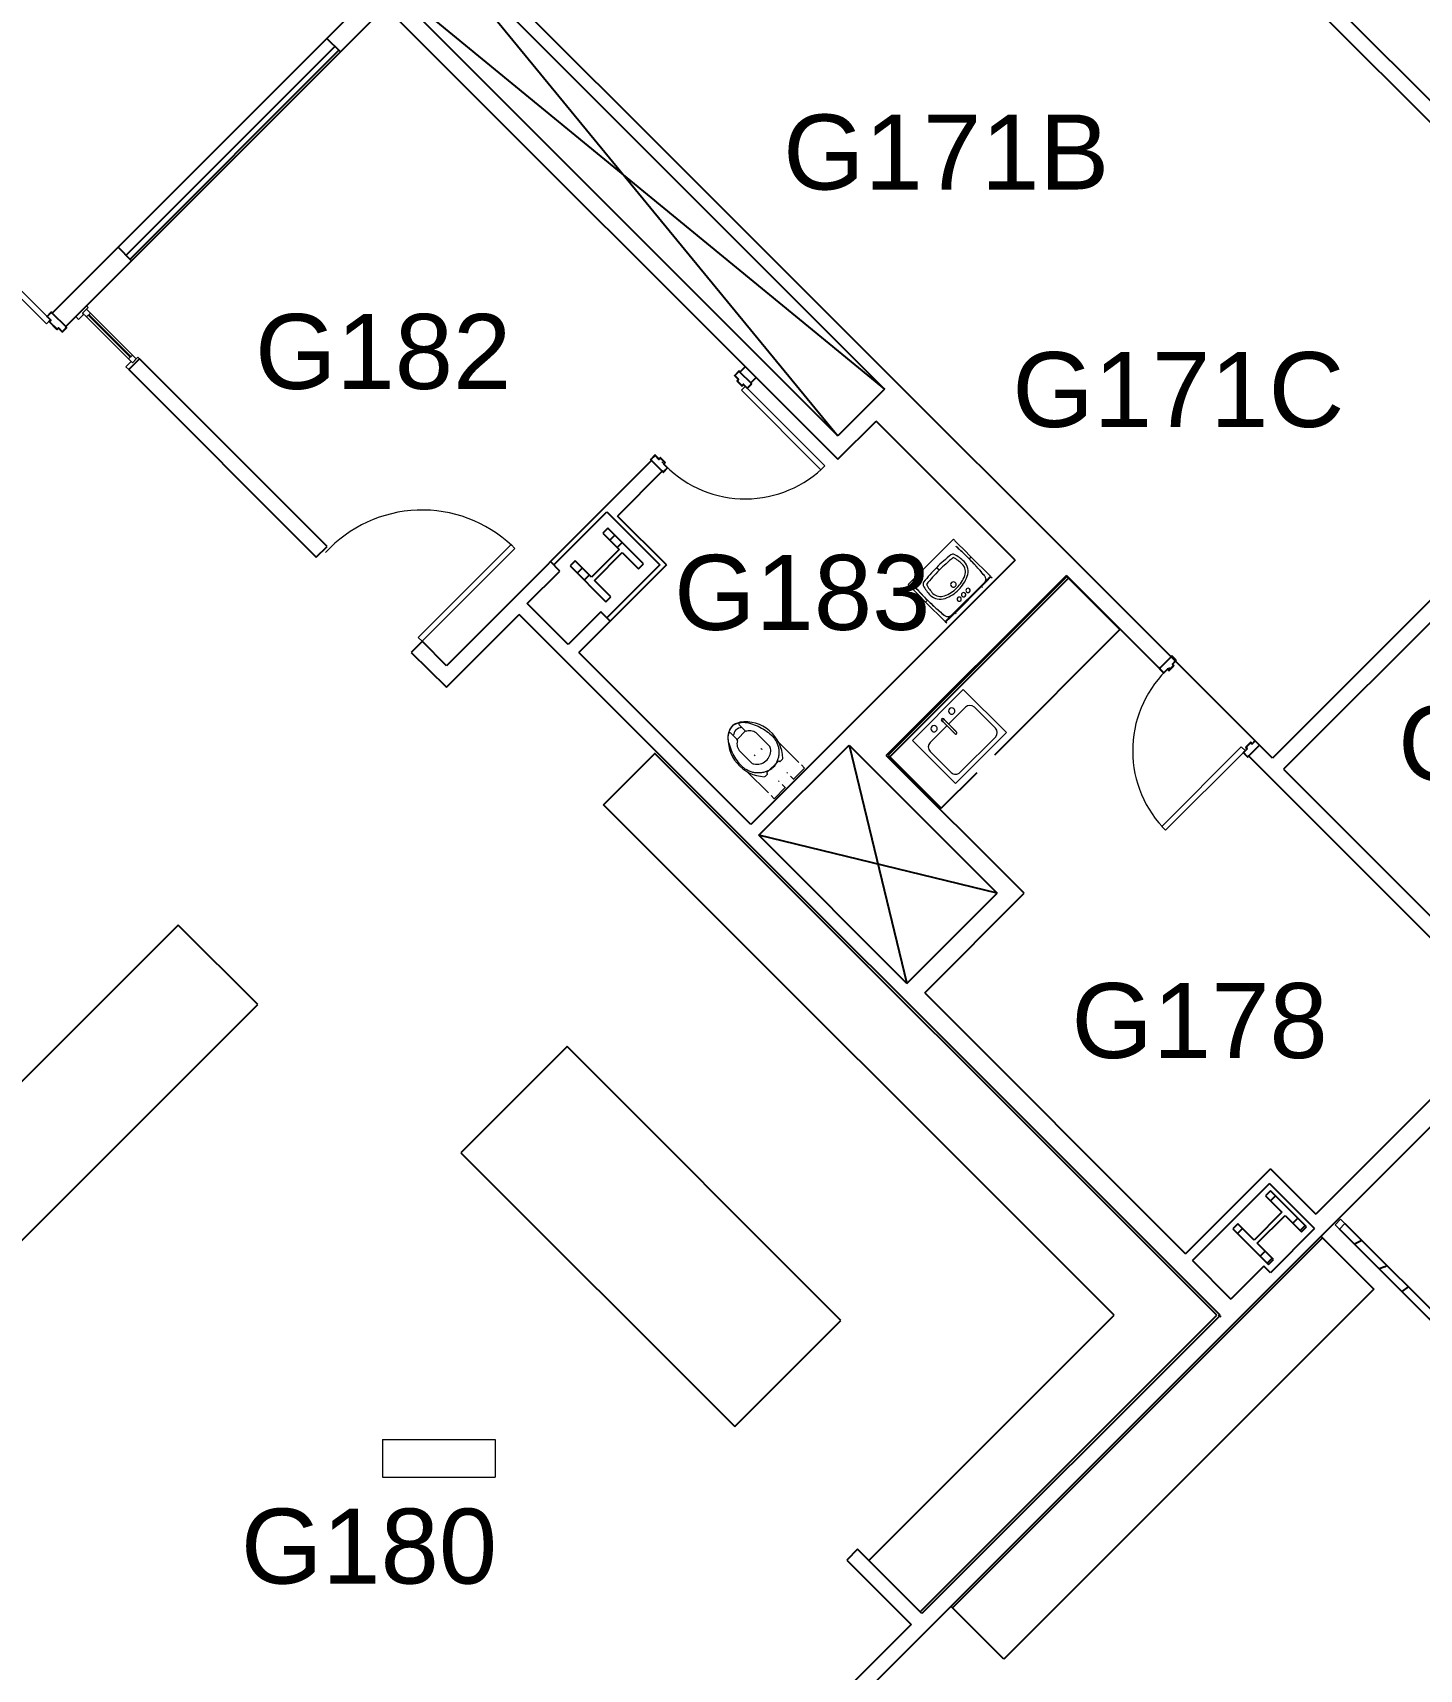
# Model space of a CAD drawing. Header units: inches. Extents: x -115 to 5677, y -261 to 4726.
# Drawn here: x 664 to 1108, y 1525 to 2048 of the extents above; entities that cross this region are included whole.
import ezdxf

# ---------------------------------------------------------------- set-up
doc = ezdxf.new("R2010")
doc.units = ezdxf.units.IN
doc.header["$LTSCALE"] = 96
doc.header["$MEASUREMENT"] = 0
for name, color, linetype in [('A-ANNO-ROOM', 4, 'CONTINUOUS'), ('A-COLS', 5, 'CONTINUOUS'), ('A-DOOR', 2, 'CONTINUOUS'), ('A-FLOR-CASE', 3, 'CONTINUOUS'), ('A-GLAZ', 2, 'CONTINUOUS'), ('A-GLAZ-SILL', 1, 'CONTINUOUS'), ('A-SHAFT', 1, 'CONTINUOUS'), ('A-WALL-FULL', 6, 'CONTINUOUS')]:
    doc.layers.add(name, color=color, linetype=linetype)
for name, color, linetype, lineweight in [('A-DOOR-2', 1, 'CONTINUOUS', 20), ('A-FLOR-CASE-1', 3, 'CONTINUOUS', 20), ('A-GLAZ-FRAM', 6, 'CONTINUOUS', 20), ('A-GLAZ-FRAM-1', 6, 'CONTINUOUS', 9), ('A-GLAZ-GLAS', 6, 'CONTINUOUS', 30), ('A-WALL-2', 2, 'CONTINUOUS', 50), ('G-FLOR-NUM', 70, 'CONTINUOUS', 9), ('I-WALL', 2, 'CONTINUOUS', 13), ('P-FIXT', 6, 'CONTINUOUS', 9)]:
    doc.layers.add(name, color=color, linetype=linetype, lineweight=lineweight)
doc.styles.add('ARIAL', font='arial.ttf')

# ---------------------------------------------------------------- blocks, each defined once
blk = doc.blocks.new('American_Standard_Wall_Hung_Lavatory - 0355_012-1968596-ABSWR_AR_GL')
at = {"layer": 'P-FIXT'}
for p, q in [((958.42, 1914.6), (943.92, 1900.1)), ((958.42, 1914.6), (958.51, 1914.51)), ((958.51, 1914.51), (958.74, 1914.28)), ((958.74, 1914.28), (958.89, 1914.13)), ((958.89, 1914.13), (959.95, 1913.06)), ((959.95, 1913.06), (961.85, 1911.17)), ((961.85, 1911.17), (964.03, 1908.99)), ((964.03, 1908.99), (963.42, 1908.38)), ((964.03, 1908.99), (970.27, 1902.74)), ((953.86, 1904.66), (953.03, 1905.49)), ((970.27, 1902.74), (968.44, 1900.91)), ((970.27, 1902.74), (970.4, 1902.61)), ((970.4, 1902.61), (970.41, 1902.61)), ((970.41, 1902.61), (970.79, 1902.22)), ((944.01, 1900.01), (943.92, 1900.1)), ((944.24, 1899.78), (944.01, 1900.01)), ((944.39, 1899.63), (944.24, 1899.78)), ((945.46, 1898.57), (944.39, 1899.63)), ((947.35, 1896.67), (945.46, 1898.57)), ((949.53, 1894.49), (947.35, 1896.67)), ((968.44, 1900.91), (957.61, 1890.08)), ((967.11, 1899.14), (959.38, 1891.41)), ((967.46, 1899.48), (967.11, 1899.14)), ((967.76, 1899.18), (967.46, 1899.48)), ((950.14, 1895.1), (949.53, 1894.49)), ((955.78, 1888.25), (949.53, 1894.49)), ((959.38, 1891.41), (959.04, 1891.06)), ((959.04, 1891.06), (959.34, 1890.76)), ((957.61, 1890.08), (955.78, 1888.25)), ((955.91, 1888.12), (955.78, 1888.25)), ((955.91, 1888.11), (955.91, 1888.12)), ((956.3, 1887.73), (955.91, 1888.11))]:
    blk.add_line(p, q, dxfattribs=at)
at = {"layer": 'P-FIXT', "flags": 128}
for points in [[(961.21, 1910.54), (962.33, 1909.47), (963.42, 1908.38)], [(967.46, 1899.48), (968.99, 1901.06), (970.41, 1902.61)], [(950.14, 1895.1), (949.05, 1896.19), (947.98, 1897.31)], [(955.91, 1888.11), (957.46, 1889.53), (959.04, 1891.06)]]:
    blk.add_lwpolyline(points, dxfattribs=at)
at = {"layer": 'P-FIXT'}
for centre, radius, start, end in [((904.07, 1849.88), 83.34, 45.5769, 48.551), ((987.18, 1871.94), 47.88, 128.093, 135.5076), ((987.31, 1871.81), 46.88, 128.093, 135.5185), ((958.26, 1908.83), 1, 63.4138, 128.093), ((953.46, 1898.87), 11, 44.9622, 63.4138), ((953.34, 1899), 12, 44.9622, 63.4138), ((958.77, 1904.17), 3.5, 339.6243, 44.9622), ((958.64, 1904.3), 4.5, 339.6243, 44.9622), ((904.07, 1849.88), 83.34, 42.6975, 45.5124), ((986.58, 1871.34), 47.88, 134.4924, 141.907), ((986.71, 1871.21), 46.88, 134.4815, 141.907), ((951.74, 1906.78), 11, 315, 339.6243), ((951.61, 1906.91), 12, 315, 339.6243), ((904.07, 1849.88), 83.34, 39.5603, 42.4368), ((967.63, 1901.71), 1.14, 315, 2.0162), ((1008.64, 1954.45), 83.34, 221.449, 224.4231), ((949.69, 1900.26), 1, 141.907, 206.5862), ((959.52, 1905.18), 12, 206.5862, 225.0378), ((1008.64, 1954.45), 83.34, 224.4876, 227.3025), ((959.65, 1905.06), 11, 206.5862, 225.0378), ((954.22, 1899.88), 4.5, 225.0378, 290.3757), ((954.35, 1899.75), 3.5, 225.0378, 290.3757), ((951.74, 1906.78), 11, 290.3757, 315), ((951.61, 1906.91), 12, 290.3757, 315), ((958.42, 1900.1), 0.875, 45, 225), ((958.42, 1900.1), 0.875, 225, 45), ((960.28, 1895.42), 0.687, 45, 225), ((961.69, 1896.83), 0.688, 45, 225), ((961.69, 1896.83), 0.687, 225, 45), ((961.69, 1896.83), 0.687, 300, 330), ((963.1, 1898.24), 0.687, 45, 225), ((963.1, 1898.24), 0.688, 225, 45), ((963.1, 1898.24), 0.688, 300, 315), ((1008.64, 1954.45), 83.34, 227.5632, 230.4397), ((960.28, 1895.42), 0.688, 225, 45), ((960.28, 1895.42), 0.688, 315, 330), ((956.81, 1890.89), 1.14, 267.9838, 314.9994)]:
    blk.add_arc(centre, radius, start, end, dxfattribs=at)
for points in [[(959.23, 1912.34), (959.57, 1912.05), (960.23, 1911.45), (960.89, 1910.84), (961.21, 1910.54)], [(963.42, 1908.38), (964.29, 1907.49), (965.99, 1905.69), (967.56, 1903.87), (968.31, 1902.96)], [(968.31, 1902.96), (968.41, 1902.84), (968.57, 1902.6), (968.72, 1902.19), (968.77, 1901.9), (968.77, 1901.75)], [(968.77, 1901.75), (968.77, 1901.68), (968.76, 1901.52), (968.7, 1901.3), (968.59, 1901.09), (968.5, 1900.97), (968.44, 1900.91)], [(947.98, 1897.31), (947.68, 1897.63), (947.07, 1898.29), (946.47, 1898.95), (946.18, 1899.29)], [(955.56, 1890.21), (954.65, 1890.96), (952.83, 1892.53), (951.03, 1894.23), (950.14, 1895.1)], [(956.77, 1889.75), (956.62, 1889.75), (956.33, 1889.8), (955.92, 1889.95), (955.68, 1890.11), (955.56, 1890.21)], [(957.61, 1890.08), (957.55, 1890.02), (957.43, 1889.93), (957.22, 1889.82), (956.99, 1889.76), (956.84, 1889.75), (956.77, 1889.75)]]:
    blk.add_open_spline(points, degree=3, dxfattribs=at)
blk = doc.blocks.new('Counter Top - 24_ Depth-6602602-ABSWR_AR_GL')
at = {"layer": 'A-FLOR-CASE'}
for p, q in [((-47.26, 24), (120.24, 24)), ((-47.26, 0), (-47.26, 24)), ((120.24, 24), (120.24, 0)), ((120.24, 0.75), (-47.26, 0.75))]:
    blk.add_line(p, q, dxfattribs=at)
blk = doc.blocks.new('Counter Top - 24_ Depth-5078277-ABSWR_AR_GL')
at = {"layer": 'A-FLOR-CASE'}
for p, q in [((33.59, 0), (-47.26, 0)), ((-47.26, 0), (-47.26, -24)), ((33.59, -24), (33.59, 0)), ((33.59, -0.75), (-47.26, -0.75)), ((-47.26, -24), (-31.05, -24)), ((-23.05, -24), (33.59, -24))]:
    blk.add_line(p, q, dxfattribs=at)
blk = doc.blocks.new('PLUMB_Sink-Single_HED - 23_ W 19_5_ D 34_ H-5046426-ABSWR_AR_GL')
at = {"layer": 'P-FIXT'}
for p, q in [((12.12, 9.84), (-10.88, 9.84)), ((-10.88, 9.84), (-10.88, -9.66)), ((-7.38, 5.34), (0.29, 5.34)), ((0.95, 5.34), (8.62, 5.34)), ((12.12, -9.66), (12.12, 9.84)), ((-9.38, -6.16), (-9.38, 3.34)), ((0.24, 5.09), (0.24, 4.22)), ((0.99, 4.22), (0.99, 5.09)), ((10.62, 3.34), (10.62, -6.16)), ((-10.88, -9.66), (12.12, -9.66)), ((8.62, -8.16), (-7.38, -8.16))]:
    blk.add_line(p, q, dxfattribs=at)
at = {"layer": 'P-FIXT', "flags": 128}
for points in [[(0.24, 7.59), (0.24, 7.59), (0.24, 7.58), (0.24, 7.57), (0.24, 7.56), (0.24, 7.54), (0.24, 7.52), (0.24, 7.49), (0.24, 7.47), (0.24, 7.43), (0.24, 7.39), (0.24, 7.35), (0.24, 7.31), (0.24, 7.26), (0.24, 7.21), (0.24, 7.16), (0.24, 7.1), (0.24, 7.04), (0.24, 6.97), (0.24, 6.9), (0.24, 6.83), (0.24, 6.76), (0.24, 6.69), (0.24, 6.61), (0.24, 6.53), (0.24, 6.44), (0.24, 6.36), (0.24, 6.27), (0.24, 6.18), (0.24, 6.09), (0.24, 6), (0.24, 5.9), (0.24, 5.81), (0.24, 5.71), (0.24, 5.62), (0.24, 5.52), (0.24, 5.42), (0.24, 5.32), (0.24, 5.22), (0.24, 5.12), (0.24, 5.09)], [(0.99, 5.09), (0.99, 5.19), (0.99, 5.29), (0.99, 5.39), (0.99, 5.49), (0.99, 5.59), (0.99, 5.69), (0.99, 5.78), (0.99, 5.88), (0.99, 5.97), (0.99, 6.07), (0.99, 6.16), (0.99, 6.25), (0.99, 6.33), (0.99, 6.42), (0.99, 6.5), (0.99, 6.59), (0.99, 6.66), (0.99, 6.74), (0.99, 6.81), (0.99, 6.89), (0.99, 6.95), (0.99, 7.02), (0.99, 7.08), (0.99, 7.14), (0.99, 7.2), (0.99, 7.25), (0.99, 7.3), (0.99, 7.34), (0.99, 7.38), (0.99, 7.42), (0.99, 7.46), (0.99, 7.49), (0.99, 7.51), (0.99, 7.54), (0.99, 7.56), (0.99, 7.57), (0.99, 7.58), (0.99, 7.59), (0.99, 7.59)], [(0.24, 4.22), (0.24, 4.12), (0.24, 4.02), (0.24, 3.92), (0.24, 3.82), (0.24, 3.72), (0.24, 3.62), (0.24, 3.53), (0.24, 3.43), (0.24, 3.34), (0.24, 3.24), (0.24, 3.15), (0.24, 3.06), (0.24, 2.98), (0.24, 2.89), (0.24, 2.81), (0.24, 2.72), (0.24, 2.65), (0.24, 2.57), (0.24, 2.5), (0.24, 2.42), (0.24, 2.36), (0.24, 2.29), (0.24, 2.23), (0.24, 2.17), (0.24, 2.11), (0.24, 2.06), (0.24, 2.01), (0.24, 1.97), (0.24, 1.93), (0.24, 1.89), (0.24, 1.85), (0.24, 1.82), (0.24, 1.8), (0.24, 1.77), (0.24, 1.75), (0.24, 1.74), (0.24, 1.73), (0.24, 1.72), (0.24, 1.72)], [(0.99, 1.72), (0.99, 1.72), (0.99, 1.73), (0.99, 1.74), (0.99, 1.75), (0.99, 1.77), (0.99, 1.79), (0.99, 1.81), (0.99, 1.84), (0.99, 1.88), (0.99, 1.91), (0.99, 1.96), (0.99, 2), (0.99, 2.05), (0.99, 2.1), (0.99, 2.15), (0.99, 2.21), (0.99, 2.27), (0.99, 2.34), (0.99, 2.41), (0.99, 2.48), (0.99, 2.55), (0.99, 2.62), (0.99, 2.7), (0.99, 2.78), (0.99, 2.87), (0.99, 2.95), (0.99, 3.04), (0.99, 3.13), (0.99, 3.22), (0.99, 3.31), (0.99, 3.41), (0.99, 3.5), (0.99, 3.6), (0.99, 3.69), (0.99, 3.79), (0.99, 3.89), (0.99, 3.99), (0.99, 4.09), (0.99, 4.19), (0.99, 4.22)]]:
    blk.add_lwpolyline(points, dxfattribs=at)
at = {"layer": 'P-FIXT'}
for centre, radius, start, end in [((-7.38, 3.34), 2, 90, 180), ((-3.38, 7.59), 1, 0, 180), ((-3.38, 7.59), 1, 180, 0), ((0.62, 7.59), 0.5, 0, 180), ((0.62, 7.59), 0.5, 180, 231.4286), ((0.62, 7.59), 0.375, 90, 235.6403), ((0.62, 7.59), 0.375, 304.3597, 90), ((0.62, 7.59), 0.5, 308.5714, 0), ((4.62, 7.59), 1, 0, 180), ((4.62, 7.59), 1, 180, 0), ((8.62, 3.34), 2, 0, 90), ((0.62, 1.72), 0.375, 180, 0), ((-7.38, -6.16), 2, 180, 270), ((8.62, -6.16), 2, 270, 0)]:
    blk.add_arc(centre, radius, start, end, dxfattribs=at)
blk = doc.blocks.new('Counter Top-L Shaped No Splash - 24_ Depth-14584037-ABSWR_AR_GL')
at = {"layer": 'A-FLOR-CASE'}
for p, q in [((-47.26, 135), (-46.76, 135)), ((-46.51, 135), (-46.51, 0.75)), ((-23.26, 135), (-23.26, 24)), ((-23.26, 24), (207.81, 24)), ((207.81, 24), (207.81, 0.5)), ((-46.51, 0.75), (207.81, 0.75))]:
    blk.add_line(p, q, dxfattribs=at)
blk = doc.blocks.new('counter7 - counter-5832298-ABSWR_AR_GL')
at = {"layer": 'A-FLOR-CASE'}
for p, q in [((4324.89, 1411.21), (4276.89, 1411.21)), ((4276.89, 1411.21), (4276.89, 1287.21)), ((4324.89, 1287.21), (4324.89, 1411.21)), ((4276.89, 1287.21), (4324.89, 1287.21))]:
    blk.add_line(p, q, dxfattribs=at)
blk = doc.blocks.new('WOOD SCREEN 5 - WOOD SCREEN 2-7233831-ABSWR_AR_GL')
at = {"layer": 'A-FLOR-CASE'}
h = blk.add_hatch(dxfattribs=at)
h.set_pattern_fill('FP_122', color=256, style=0, pattern_type=2)
h.set_pattern_definition([(216.87, (410.194, 424.594), (71.9999143, 48.0001286), [12, -108]), (206.565, (424.594, 417.394), (-23.99974, -23.999696), [26.833, -26.833]), (198.435, (424.594, 405.394), (-47.999875, -23.999517), [15.179, -60.716])])
h.paths.add_polyline_path([(4763.79, 2190.3), (4765.56, 2192.06), (4722.67, 2234.95), (4720.9, 2233.18), (4763.44, 2190.65)], flags=0)
for p, q in [((4763.79, 2190.3), (4720.9, 2233.18)), ((4722.67, 2234.95), (4765.56, 2192.06))]:
    blk.add_line(p, q, dxfattribs=at)
at = {"layer": 'A-FLOR-CASE-1'}
for p, q in [((4721.26, 2236.37), (4719.49, 2234.6)), ((4719.49, 2234.6), (4720.9, 2233.18)), ((4720.9, 2233.18), (4722.67, 2234.95)), ((4722.67, 2234.95), (4721.26, 2236.37)), ((4765.56, 2192.06), (4763.79, 2190.3)), ((4763.79, 2190.3), (4765.2, 2188.88)), ((4765.2, 2188.88), (4766.97, 2190.65)), ((4766.97, 2190.65), (4765.56, 2192.06))]:
    blk.add_line(p, q, dxfattribs=at)
blk = doc.blocks.new('Fixed - 24_ x 108_-9291375-ABSWR_AR_GL')
at = {"layer": 'A-GLAZ-FRAM'}
for p, q in [((-13.5, 2.4375), (-12.75, 2.4375)), ((-12.75, -0.0625), (-12.75, 2.4375)), ((-12.75, 1.6875), (-12.75, -0.0625)), ((-12.75, 1.6875), (-11, 1.6875)), ((-11, 1.6875), (-12.75, 1.6875)), ((-12.75, 1.6875), (-12.75, -0.0625)), ((-11, 1.6875), (-11, -0.0625)), ((-11, -0.0625), (-11, 1.6875)), ((8, 1.6875), (8, -0.0625)), ((9.75, 1.6875), (8, 1.6875)), ((9.75, 1.6875), (8, 1.6875)), ((8, 1.6875), (8, -0.0625)), ((9.75, -0.0625), (9.75, 2.4375)), ((10.5, 2.4375), (9.75, 2.4375)), ((9.75, 1.6875), (9.75, -0.0625)), ((9.75, -0.0625), (9.75, 1.6875)), ((-12.25, -2.4375), (-13.5, -2.4375)), ((-12.75, -0.0625), (-11, -0.0625)), ((-12.75, -0.0625), (-12.25, -0.0625)), ((-12.75, -0.0625), (-11, -0.0625)), ((-12.25, -2.4375), (-12.25, -0.0625)), ((9.75, -0.0625), (8, -0.0625)), ((8, -0.0625), (9.75, -0.0625)), ((9.25, -0.0625), (9.75, -0.0625)), ((9.25, -0.0625), (9.25, -2.4375)), ((9.25, -2.4375), (10.5, -2.4375))]:
    blk.add_line(p, q, dxfattribs=at)
at = {"layer": 'A-GLAZ-FRAM-1'}
for p, q in [((-11, 1.6875), (8, 1.6875)), ((8, -0.0625), (-11, -0.0625))]:
    blk.add_line(p, q, dxfattribs=at)
at = {"layer": 'A-GLAZ-GLAS'}
blk.add_line((-11, 0.8125), (8, 0.8125), dxfattribs=at)
blk = doc.blocks.new('American Standard Afwall Toilet - 2634_001-V127-ABSWR_AR_GL')
at = {"layer": 'P-FIXT'}
for p, q in [((887.8, 1854.94), (887.44, 1854.58)), ((889.28, 1850.63), (891.92, 1853.27)), ((902.35, 1849.77), (908.99, 1843.13)), ((899.21, 1833.43), (892.31, 1840.32)), ((905.13, 1839.93), (905.36, 1839.7)), ((906.27, 1838.79), (907.35, 1837.71)), ((910.81, 1841.31), (907.28, 1837.78)), ((909.76, 1842.36), (910.81, 1841.31)), ((904.6, 1835.1), (901.07, 1831.57)), ((902.68, 1837.02), (902.45, 1837.25)), ((904.66, 1835.03), (903.59, 1836.11)), ((901.07, 1831.57), (900.06, 1832.58))]:
    blk.add_line(p, q, dxfattribs=at)
at = {"layer": 'P-FIXT', "flags": 128}
for points in [[(886.45, 1850.17), (886.41, 1850.4), (886.38, 1850.62), (886.36, 1850.84), (886.35, 1851.07), (886.35, 1851.3), (886.35, 1851.52), (886.37, 1851.75), (886.39, 1851.97), (886.43, 1852.2), (886.47, 1852.42), (886.52, 1852.64), (886.58, 1852.85), (886.65, 1853.07), (886.73, 1853.28), (886.82, 1853.49), (886.91, 1853.7), (887.01, 1853.9), (887.12, 1854.09), (887.24, 1854.29), (887.37, 1854.48), (887.5, 1854.66), (887.6, 1854.78)], [(887.6, 1854.78), (887.78, 1854.92), (887.96, 1855.05), (888.15, 1855.17), (888.34, 1855.29), (888.54, 1855.4), (888.74, 1855.5), (888.95, 1855.59), (889.16, 1855.67), (889.37, 1855.75), (889.59, 1855.81), (889.81, 1855.87), (890.03, 1855.92), (890.25, 1855.96), (890.47, 1855.99), (890.7, 1856.01), (890.92, 1856.03), (891.15, 1856.03), (891.38, 1856.03), (891.6, 1856.01), (891.83, 1855.99), (892.05, 1855.96), (892.21, 1855.93)], [(892.21, 1855.93), (892.84, 1855.8), (893.47, 1855.64), (894.09, 1855.45), (894.7, 1855.24), (895.3, 1855.01), (895.9, 1854.75), (896.48, 1854.47), (897.05, 1854.16), (897.61, 1853.84), (898.16, 1853.49), (898.69, 1853.12), (899.2, 1852.73), (899.7, 1852.31), (900.18, 1851.88), (900.22, 1851.84)], [(890.53, 1842.15), (890.1, 1842.63), (889.69, 1843.13), (889.29, 1843.65), (888.92, 1844.18), (888.57, 1844.72), (888.24, 1845.28), (887.93, 1845.85), (887.65, 1846.43), (887.39, 1847.02), (887.15, 1847.63), (886.94, 1848.24), (886.76, 1848.86), (886.59, 1849.49), (886.46, 1850.12), (886.45, 1850.17)], [(900.22, 1851.84), (900.44, 1851.64), (900.64, 1851.42), (900.84, 1851.2), (901.02, 1850.97), (901.2, 1850.73), (901.37, 1850.48), (901.53, 1850.23), (901.67, 1849.97), (901.81, 1849.71), (901.94, 1849.44), (902.05, 1849.16), (902.15, 1848.88), (902.25, 1848.6), (902.33, 1848.32), (902.4, 1848.03), (902.46, 1847.74), (902.5, 1847.44), (902.54, 1847.15), (902.56, 1846.85), (902.57, 1846.55), (902.57, 1846.26), (902.57, 1846.05)], [(895.01, 1845.24), (894.94, 1845.32), (894.87, 1845.38), (894.81, 1845.45), (894.75, 1845.51), (894.7, 1845.55)], [(896.83, 1847.67), (896.88, 1847.62), (896.94, 1847.56), (897.01, 1847.49), (897.07, 1847.43), (897.15, 1847.35)], [(902.57, 1846.05), (902.54, 1845.75), (902.51, 1845.46), (902.47, 1845.16), (902.41, 1844.87), (902.34, 1844.58), (902.26, 1844.3), (902.17, 1844.01), (902.07, 1843.73), (901.96, 1843.46), (901.84, 1843.19), (901.7, 1842.92), (901.56, 1842.66), (901.4, 1842.41), (901.23, 1842.16), (901.06, 1841.92), (900.87, 1841.69), (900.79, 1841.59)], [(896.33, 1839.81), (896.03, 1839.8), (895.73, 1839.81), (895.44, 1839.82), (895.14, 1839.85), (894.85, 1839.89), (894.55, 1839.94), (894.26, 1840), (893.97, 1840.07), (893.69, 1840.16), (893.41, 1840.25), (893.13, 1840.36), (892.86, 1840.48), (892.59, 1840.61), (892.33, 1840.75), (892.07, 1840.9), (891.82, 1841.06), (891.58, 1841.23), (891.34, 1841.41), (891.11, 1841.6), (890.89, 1841.8), (890.68, 1842), (890.53, 1842.15)], [(900.79, 1841.59), (900.56, 1841.4), (900.32, 1841.22), (900.08, 1841.05), (899.83, 1840.89), (899.57, 1840.74), (899.31, 1840.6), (899.04, 1840.47), (898.77, 1840.35), (898.49, 1840.25), (898.21, 1840.15), (897.92, 1840.07), (897.64, 1840), (897.34, 1839.93), (897.05, 1839.88), (896.76, 1839.85), (896.46, 1839.82), (896.33, 1839.81)]]:
    blk.add_lwpolyline(points, dxfattribs=at)
at = {"layer": 'P-FIXT'}
for centre, radius, start, end in [((891.99, 1851.24), 5.65, 141.1382, 169.6259), ((891.99, 1851.24), 5.65, 143.7777, 169.6739), ((891.14, 1850.38), 5.65, 101.9842, 128.8618), ((891.14, 1850.38), 5.65, 101.9648, 126.2223), ((891.63, 1849.71), 4.81, 102.0333, 126.2318), ((891.63, 1849.71), 4.81, 102.0333, 126.2318), ((892.67, 1850.74), 4.81, 143.7682, 167.9667), ((892.67, 1850.74), 4.81, 143.7682, 167.9667), ((895.96, 1847.24), 7.43, 300.5716, 310.5537), ((895.14, 1846.42), 7.43, 319.4463, 329.8195)]:
    blk.add_arc(centre, radius, start, end, dxfattribs=at)
blk = doc.blocks.new('American Standard Afwall Toilet_5905_110 - 5905_110-1487930-ABSWR_AR_GL')
at = {"layer": 'P-FIXT'}
for p, q in [((-2.87, 0.5), (-3.79, 0.5)), ((-2.75, 0.12), (-2.75, 0.37)), ((2.75, 0.37), (2.75, 0.12)), ((3.78, 0.5), (2.88, 0.5)), ((2.63, 0), (-2.62, 0)), ((-3.94, -10.93), (-3.94, -5.67)), ((3.94, -5.99), (3.94, -10.83)), ((-1.87, -17.1), (-1.87, -14.43)), ((1.88, -14.33), (1.88, -17.07))]:
    blk.add_line(p, q, dxfattribs=at)
for centre, radius, start, end in [((4.51, -7.92), 11.97, 136.3143, 233.1364), ((-3.79, 0), 0.5, 90, 136.3143), ((-2.87, 0.37), 0.125, 0, 90), ((-2.62, 0.12), 0.125, 180, 270), ((2.63, 0.12), 0.125, 270, 0), ((-4.92, -7.88), 12.24, 308.4211, 42.163), ((2.88, 0.37), 0.125, 90, 180), ((3.78, 0), 0.5, 42.163, 90), ((-1.94, -5.67), 2, 137.5427, 180), ((-0.12, -7.33), 4.46, 33.0986, 137.5427), ((1.94, -5.99), 2, 0, 33.0986), ((-0.44, -10.93), 3.5, 180, 241.0285), ((-2.37, -14.43), 0.5, 0, 61.0285), ((2.38, -14.33), 0.5, 118.9715, 180), ((0.44, -10.83), 3.5, 298.9715, 0), ((-2.37, -17.1), 0.5, 233.1364, 0), ((2.38, -17.07), 0.5, 180, 308.4211)]:
    blk.add_arc(centre, radius, start, end, dxfattribs=at)
blk = doc.blocks.new('counter10 - counter-12088304-ABSWR_AR_GL')
at = {"layer": 'A-FLOR-CASE'}
for p, q in [((3948.64, 1929.9), (3872.27, 1853.53)), ((3974.1, 1904.44), (3948.64, 1929.9)), ((3897.73, 1828.08), (3974.1, 1904.44))]:
    blk.add_line(p, q, dxfattribs=at)
blk = doc.blocks.new('Room Tag - Half Size - Room Tag - Half Size-1167197-ABSWR_AR_GL')
at = {"layer": 'G-FLOR-NUM'}
for p, q in [((-0.1969, 0.0545), (-0.1969, -0.0705)), ((-0.1969, 0.0545), (0.1781, 0.0545)), ((0.1781, 0.0545), (0.1781, -0.0705)), ((-0.1969, -0.0705), (0.1781, -0.0705))]:
    blk.add_line(p, q, dxfattribs=at)

msp = doc.modelspace()

# ---------------------------------------------------------------- hatches: boundary and pattern name
at = {"layer": 'A-COLS'}
h = msp.add_hatch(dxfattribs=at)
h.set_pattern_fill('FP_191', color=256, angle=-45, style=0, pattern_type=2)
h.set_pattern_definition([(45, (-3238.246, -167.171), (-9.503515, 9.503515), []), (45, (-3238.247, -152.77), (-9.503515, 9.503515), [])])
h.paths.add_polyline_path([(847.25, 1866.21), (848.85, 1867.81), (843.62, 1873.04), (852.52, 1881.94), (857.75, 1876.71), (859.35, 1878.31), (847.89, 1889.76), (846.29, 1888.16), (851.52, 1882.93), (842.63, 1874.04), (837.4, 1879.27), (835.8, 1877.67)], flags=0)
h = msp.add_hatch(dxfattribs=at)
h.set_pattern_fill('FP_186', color=256, angle=135, style=0, pattern_type=2)
h.set_pattern_definition([(45, (-3238.246, -167.171), (-9.503515, 9.503515), []), (45, (-3238.247, -152.77), (-9.503515, 9.503515), [])])
h.paths.add_polyline_path([(1059.39, 1654.08), (1060.98, 1655.68), (1055.75, 1660.91), (1064.65, 1669.8), (1069.88, 1664.58), (1071.48, 1666.17), (1060.02, 1677.63), (1058.42, 1676.03), (1063.65, 1670.8), (1054.76, 1661.91), (1049.53, 1667.14), (1047.93, 1665.54)], flags=0)

# ---------------------------------------------------------------- linework, layer by layer
for p, q in [((847.89, 1889.76), (846.29, 1888.16)), ((846.29, 1888.16), (851.52, 1882.93)), ((859.35, 1878.31), (847.89, 1889.76)), ((851.52, 1882.93), (842.63, 1874.04)), ((843.62, 1873.04), (852.52, 1881.94)), ((852.52, 1881.94), (857.75, 1876.71)), ((837.4, 1879.27), (835.8, 1877.67)), ((835.8, 1877.67), (847.25, 1866.21)), ((842.63, 1874.04), (837.4, 1879.27)), ((857.75, 1876.71), (859.35, 1878.31)), ((848.85, 1867.81), (843.62, 1873.04)), ((847.25, 1866.21), (848.85, 1867.81)), ((1060.02, 1677.63), (1058.42, 1676.03)), ((1058.42, 1676.03), (1063.65, 1670.8)), ((1071.48, 1666.17), (1060.02, 1677.63)), ((1063.65, 1670.8), (1054.76, 1661.91)), ((1049.53, 1667.14), (1047.93, 1665.54)), ((1047.93, 1665.54), (1059.39, 1654.08)), ((1054.76, 1661.91), (1049.53, 1667.14)), ((1055.75, 1660.91), (1064.65, 1669.8)), ((1064.65, 1669.8), (1069.88, 1664.58)), ((1069.88, 1664.58), (1071.48, 1666.17)), ((1060.98, 1655.68), (1055.75, 1660.91)), ((1059.39, 1654.08), (1060.98, 1655.68))]:
    msp.add_line(p, q, dxfattribs=at)
at = {"layer": 'A-DOOR', "lineweight": 9}
for p, q in [((642.73, 1980.65), (668.19, 1955.19)), ((668.41, 1957.45), (643.97, 1981.89)), ((668.19, 1955.19), (669.43, 1956.43)), ((890.66, 1933.89), (891.9, 1935.13)), ((890.66, 1933.89), (916.12, 1908.44)), ((892.47, 1934.56), (917.35, 1909.67)), ((917.35, 1909.67), (916.12, 1908.44)), ((787.25, 1854.79), (816.95, 1884.48)), ((818.18, 1883.25), (788.48, 1853.55)), ((818.18, 1883.25), (816.95, 1884.48)), ((787.25, 1854.79), (788.48, 1853.55)), ((1025.19, 1794.33), (1050.64, 1819.78)), ((1051.31, 1817.97), (1026.43, 1793.09)), ((1050.64, 1819.78), (1051.88, 1818.55)), ((1025.19, 1794.33), (1026.43, 1793.09))]:
    msp.add_line(p, q, dxfattribs=at)
at = {"layer": 'A-DOOR'}
for p, q in [((668.41, 1957.54), (669.73, 1958.86)), ((669.78, 1958.82), (668.45, 1957.49)), ((670.04, 1958.55), (669.78, 1958.82)), ((669.82, 1958.86), (670.09, 1958.6)), ((669.58, 1956.28), (668.41, 1957.45)), ((668.45, 1957.49), (669.62, 1956.32)), ((669.2, 1955.86), (669.58, 1956.23)), ((671.59, 1953.38), (669.2, 1955.77)), ((669.62, 1956.19), (669.25, 1955.81)), ((669.25, 1955.81), (671.63, 1953.43)), ((670.09, 1958.6), (670.04, 1958.55)), ((671.63, 1953.43), (672.01, 1953.8)), ((672.05, 1953.76), (671.68, 1953.38)), ((673.27, 1952.59), (672.1, 1953.76)), ((672.14, 1953.8), (673.31, 1952.63)), ((673.31, 1952.63), (674.64, 1953.96)), ((674.68, 1953.91), (673.36, 1952.59)), ((674.37, 1954.22), (674.42, 1954.27)), ((674.64, 1953.96), (674.37, 1954.22)), ((674.42, 1954.27), (674.68, 1954)), ((889.82, 1939.95), (888.5, 1938.62)), ((888.5, 1938.53), (889.67, 1937.36)), ((888.54, 1938.58), (889.87, 1939.9)), ((889.71, 1937.41), (888.54, 1938.58)), ((889.87, 1939.9), (890.13, 1939.64)), ((890.18, 1939.68), (889.91, 1939.95)), ((890.13, 1939.64), (890.18, 1939.68)), ((889.67, 1937.32), (889.29, 1936.94)), ((889.29, 1936.85), (890.79, 1935.35)), ((889.34, 1936.9), (889.71, 1937.27)), ((890.84, 1935.4), (889.34, 1936.9)), ((891.21, 1935.77), (890.84, 1935.4)), ((890.88, 1935.35), (891.26, 1935.73)), ((891.3, 1935.73), (892.47, 1934.56)), ((892.52, 1934.6), (891.35, 1935.77)), ((893.84, 1935.93), (892.52, 1934.6)), ((892.56, 1934.56), (893.89, 1935.88)), ((893.62, 1936.24), (893.58, 1936.19)), ((893.58, 1936.19), (893.84, 1935.93)), ((893.89, 1935.97), (893.62, 1936.24)), ((862.95, 1913.08), (861.63, 1911.75)), ((861.63, 1911.66), (861.89, 1911.4)), ((861.67, 1911.71), (863, 1913.03)), ((861.94, 1911.44), (861.67, 1911.71)), ((863, 1913.03), (864.17, 1911.86)), ((864.21, 1911.91), (863.04, 1913.08)), ((864.63, 1912.28), (864.26, 1911.91)), ((864.3, 1911.86), (864.68, 1912.24)), ((864.68, 1912.24), (866.18, 1910.74)), ((866.22, 1910.78), (864.72, 1912.28)), ((861.89, 1911.4), (861.94, 1911.44)), ((865.38, 1908), (865.34, 1907.95)), ((865.34, 1907.95), (865.6, 1907.69)), ((865.65, 1907.73), (865.38, 1908)), ((866.97, 1909.06), (865.65, 1907.73)), ((865.69, 1907.69), (867.02, 1909.01)), ((866.18, 1910.74), (865.8, 1910.36)), ((865.8, 1910.23), (866.97, 1909.06)), ((865.85, 1910.32), (866.22, 1910.69)), ((867.02, 1909.1), (865.85, 1910.27)), ((1029.83, 1847.49), (1028.5, 1848.82)), ((1024.7, 1845.11), (1024.44, 1844.84)), ((1024.44, 1844.75), (1025.76, 1843.43)), ((1024.48, 1844.8), (1024.75, 1845.06)), ((1025.81, 1843.47), (1024.48, 1844.8)), ((1024.75, 1845.06), (1024.7, 1845.11)), ((1026.98, 1844.64), (1025.81, 1843.47)), ((1025.85, 1843.43), (1027.02, 1844.6)), ((1027.07, 1844.6), (1027.44, 1844.22)), ((1027.49, 1844.27), (1027.11, 1844.64)), ((1028.99, 1845.77), (1027.49, 1844.27)), ((1027.53, 1844.22), (1029.03, 1845.73)), ((1029.52, 1847.18), (1028.61, 1846.28)), ((1028.61, 1846.15), (1028.99, 1845.77)), ((1028.66, 1846.23), (1029.56, 1847.14)), ((1029.03, 1845.81), (1028.66, 1846.19)), ((1052.48, 1819.14), (1051.31, 1817.97)), ((1051.31, 1817.88), (1052.63, 1816.56)), ((1051.35, 1817.93), (1052.52, 1819.1)), ((1052.68, 1816.6), (1051.35, 1817.93)), ((1053.61, 1821.15), (1052.1, 1819.65)), ((1052.1, 1819.56), (1052.48, 1819.19)), ((1052.15, 1819.61), (1053.65, 1821.11)), ((1052.52, 1819.23), (1052.15, 1819.61)), ((1053.65, 1821.11), (1054.03, 1820.73)), ((1054.07, 1820.78), (1053.69, 1821.15)), ((1055.02, 1821.68), (1054.11, 1820.78)), ((1054.16, 1820.73), (1055.06, 1821.64)), ((1052.94, 1816.87), (1052.68, 1816.6)), ((1052.72, 1816.56), (1052.99, 1816.82)), ((1052.99, 1816.82), (1052.94, 1816.87))]:
    msp.add_line(p, q, dxfattribs=at)
for centre, radius, start, end in [((669.78, 1958.82), 0.0625, 45, 135), ((668.45, 1957.49), 0.0625, 135, 225), ((669.25, 1955.81), 0.0625, 135, 225), ((669.56, 1956.26), 0.0312, 315, 45), ((669.56, 1956.26), 0.0937, 315, 45), ((672.08, 1953.74), 0.0937, 45, 135), ((672.08, 1953.74), 0.0312, 45, 135), ((674.64, 1953.96), 0.0625, 315, 45), ((671.63, 1953.43), 0.0625, 225, 315), ((673.31, 1952.63), 0.0625, 225, 315), ((888.54, 1938.58), 0.0625, 135, 225), ((889.87, 1939.9), 0.0625, 45, 135), ((889.34, 1936.9), 0.0625, 135, 225), ((889.64, 1937.34), 0.0312, 315, 45), ((889.64, 1937.34), 0.0938, 315, 45), ((890.84, 1935.4), 0.0625, 225, 315), ((891.28, 1935.71), 0.0938, 45, 135), ((891.28, 1935.71), 0.0312, 45, 135), ((892.52, 1934.6), 0.0625, 225, 315), ((893.84, 1935.93), 0.0625, 315, 45), ((861.67, 1911.71), 0.0625, 135, 225), ((863, 1913.03), 0.0625, 45, 135), ((864.23, 1911.93), 0.0938, 225, 315), ((864.23, 1911.93), 0.0313, 225, 315), ((864.68, 1912.24), 0.0625, 45, 135), ((865.65, 1907.73), 0.0625, 225, 315), ((865.87, 1910.29), 0.0937, 135, 225), ((865.87, 1910.29), 0.0313, 135, 225), ((866.18, 1910.74), 0.0625, 315, 45), ((866.97, 1909.06), 0.0625, 315, 45), ((1028.46, 1848.78), 0.0625, 45, 135), ((1024.48, 1844.8), 0.0625, 135, 225), ((1027.04, 1844.58), 0.0937, 45, 135), ((1027.04, 1844.58), 0.0313, 45, 135), ((1027.49, 1844.27), 0.0625, 225, 315), ((1028.68, 1846.21), 0.0938, 135, 225), ((1028.68, 1846.21), 0.0313, 135, 225), ((1028.99, 1845.77), 0.0625, 315, 45), ((1029.78, 1847.45), 0.0625, 315, 45), ((1025.81, 1843.47), 0.0625, 225, 315), ((1051.35, 1817.93), 0.0625, 135, 225), ((1052.15, 1819.61), 0.0625, 135, 225), ((1052.46, 1819.17), 0.0312, 315, 45), ((1052.46, 1819.17), 0.0938, 315, 45), ((1053.65, 1821.11), 0.0625, 45, 135), ((1054.09, 1820.8), 0.0938, 225, 315), ((1054.09, 1820.8), 0.0312, 225, 315), ((1052.68, 1816.6), 0.0625, 225, 315)]:
    msp.add_arc(centre, radius, start, end, dxfattribs=at)
at = {"layer": 'A-DOOR', "lineweight": 9}
for centre, radius, start, end in [((891.9, 1935.13), 36, 222.2137, 312.7137), ((788.48, 1853.55), 42, 46.888, 137.388), ((1051.88, 1818.55), 36, 132.2137, 222.7137)]:
    msp.add_arc(centre, radius, start, end, dxfattribs=at)
at = {"layer": 'A-DOOR-2'}
msp.add_line((669.43, 1956.43), (668.19, 1955.19), dxfattribs=at)
at = {"layer": 'A-GLAZ'}
for p, q in [((693.73, 1977.12), (760.55, 2043.94)), ((761.79, 2042.7), (694.97, 1975.88))]:
    msp.add_line(p, q, dxfattribs=at)
at = {"layer": 'A-GLAZ-FRAM-1'}
for p, q in [((761.79, 2042.7), (760.55, 2043.94)), ((693.73, 1977.12), (694.97, 1975.88))]:
    msp.add_line(p, q, dxfattribs=at)
at = {"layer": 'A-GLAZ-SILL'}
for p, q in [((757.99, 2046.5), (691.17, 1979.68)), ((695.5, 1975.35), (762.32, 2042.17))]:
    msp.add_line(p, q, dxfattribs=at)
at = {"layer": 'A-SHAFT'}
for points in [[(784.64, 2086.05), (921.55, 1919.27)], [(769.7, 2071.12), (936.49, 1934.2)], [(925.09, 1820.27), (943.65, 1744.08)], [(972.46, 1772.89), (896.27, 1791.46)]]:
    msp.add_lwpolyline(points, dxfattribs=at)
at = {"layer": 'A-WALL-2'}
msp.add_line((1043.53, 1637.48), (1043.88, 1637.84), dxfattribs=at)
at = {"layer": 'A-WALL-FULL'}
for p, q in [((1038.49, 2092.24), (1157.26, 1973.47)), ((784.64, 2086.05), (936.49, 1934.2)), ((872.35, 2004.36), (787.64, 2089.06)), ((1156.14, 1981.49), (1063.24, 2074.39)), ((762.54, 2070.85), (921.55, 1911.84)), ((921.55, 1919.27), (769.7, 2071.12)), ((772.44, 2060.95), (757.99, 2046.5)), ((762.32, 2042.17), (776.77, 2056.62)), ((1060.59, 1816.12), (872.35, 2004.36)), ((691.17, 1979.68), (670.09, 1958.6)), ((674.42, 1954.27), (695.5, 1975.35)), ((670.09, 1958.6), (674.42, 1954.27)), ((698.02, 1943.93), (694.57, 1940.48)), ((758.03, 1883.91), (698.02, 1943.93)), ((694.57, 1940.48), (754.59, 1880.46)), ((891.94, 1941.45), (890.18, 1939.68)), ((890.18, 1939.68), (893.62, 1936.24)), ((895.39, 1938), (893.62, 1936.24)), ((936.49, 1934.2), (921.55, 1919.27)), ((921.55, 1911.84), (933.75, 1924.04)), ((978.3, 1879.49), (933.75, 1924.04)), ((861.89, 1911.4), (796.22, 1845.73)), ((865.34, 1907.95), (851.02, 1893.63)), ((865.34, 1907.95), (861.89, 1911.4)), ((830.6, 1877.99), (847.57, 1894.96)), ((847.57, 1894.96), (864.54, 1877.99)), ((866.66, 1877.99), (851.02, 1893.63)), ((754.59, 1880.46), (758.03, 1883.91)), ((822.12, 1865.61), (832.55, 1876.04)), ((832.55, 1876.04), (829.54, 1879.05)), ((866.66, 1877.99), (838.64, 1849.97)), ((864.54, 1877.99), (847.57, 1861.02)), ((978.3, 1879.49), (893.71, 1794.9)), ((994.65, 1874.63), (937.02, 1817)), ((994.65, 1874.63), (1024.44, 1844.84)), ((1114.83, 1870.36), (1060.59, 1816.12)), ((835.2, 1852.53), (822.12, 1865.61)), ((1118.41, 1866.87), (1064.12, 1812.58)), ((796.22, 1838.83), (819.55, 1862.17)), ((1043.88, 1637.84), (819.55, 1862.17)), ((845.63, 1862.96), (835.2, 1852.53)), ((848.63, 1859.96), (845.63, 1862.96)), ((906.62, 1493.68), (1273.96, 1861.02)), ((788.44, 1853.5), (784.95, 1850.01)), ((784.95, 1850.01), (796.22, 1838.83)), ((796.22, 1845.73), (788.48, 1853.55)), ((893.71, 1794.9), (838.64, 1849.97)), ((1024.44, 1844.84), (1028.15, 1848.55)), ((896.27, 1791.46), (925.09, 1820.27)), ((925.09, 1820.27), (972.46, 1772.89)), ((1056.43, 1820.27), (1052.99, 1816.82)), ((981.13, 1772.89), (937.02, 1817)), ((1052.94, 1816.87), (1137.04, 1732.77)), ((1064.12, 1812.58), (1132.36, 1744.34)), ((943.65, 1744.08), (896.27, 1791.46)), ((943.65, 1744.08), (972.46, 1772.89)), ((949.31, 1741.07), (981.13, 1772.89)), ((949.31, 1741.07), (1032.83, 1657.55)), ((1137.04, 1732.77), (1074.46, 1670.19)), ((1059.97, 1684.68), (1032.83, 1657.55)), ((1059.97, 1684.68), (1074.46, 1670.19)), ((1035.04, 1655.34), (1059.7, 1680)), ((1074.11, 1665.59), (1059.7, 1680)), ((1074.11, 1665.59), (1059.97, 1651.45)), ((1035.04, 1655.34), (1047.33, 1643.05)), ((1057.85, 1653.57), (1047.33, 1643.05)), ((1059.97, 1651.45), (1057.85, 1653.57)), ((1043.53, 1637.48), (948.42, 1542.38)), ((927.83, 1562.97), (924.38, 1559.52)), ((948.07, 1542.73), (927.83, 1562.97)), ((924.38, 1559.52), (944.98, 1538.93)), ((944.98, 1538.93), (903.17, 1497.12))]:
    msp.add_line(p, q, dxfattribs=at)
for points in [[(762.32, 2042.17), (757.99, 2046.5)], [(695.5, 1975.35), (691.17, 1979.68)]]:
    msp.add_lwpolyline(points, dxfattribs=at)
at = {"layer": 'I-WALL'}
msp.add_line((1028.15, 1848.55), (1028.41, 1848.82), dxfattribs=at)

# ---------------------------------------------------------------- block references
at = {"layer": 'A-FLOR-CASE'}
for name, p, rotation in [('Counter Top - 24_ Depth-5078277-ABSWR_AR_GL', (971.07, 1850.52), 45.00000000000311), ('counter7 - counter-5832298-ABSWR_AR_GL', (-1225.44, -2332.2), 44.99999999999996), ('Counter Top - 24_ Depth-6602602-ABSWR_AR_GL', (1042.72, 1629.78), 225.0000000000003)]:
    msp.add_blockref(name, p, dxfattribs=dict(at, rotation=rotation))
msp.add_blockref('WOOD SCREEN 5 - WOOD SCREEN 2-7233831-ABSWR_AR_GL', (-3638.84, -567.76), dxfattribs=at)
at = {"layer": 'A-GLAZ', "rotation": 314.9999999999994}
msp.add_blockref('Fixed - 24_ x 108_-9291375-ABSWR_AR_GL', (688.87, 1949.63), dxfattribs=at)
at = {"layer": 'A-WALL-FULL', "rotation": 134.9999999999988}
msp.add_blockref('Counter Top-L Shaped No Splash - 24_ Depth-14584037-ABSWR_AR_GL', (1010.46, 1671.26), dxfattribs=at)
at = {"layer": 'A-WALL-FULL'}
msp.add_blockref('counter10 - counter-12088304-ABSWR_AR_GL', (-3238.25, -167.17), dxfattribs=at)
at = {"layer": 'G-FLOR-NUM', "xscale": 95.99999999999994, "yscale": 95.99999999999994, "zscale": 95.99999999999994}
msp.add_blockref('Room Tag - Half Size - Room Tag - Half Size-1167197-ABSWR_AR_GL', (794.73, 1592.85), dxfattribs=at)
at = {"layer": 'P-FIXT'}
for name in ['American_Standard_Wall_Hung_Lavatory - 0355_012-1968596-ABSWR_AR_GL', 'American Standard Afwall Toilet - 2634_001-V127-ABSWR_AR_GL']:
    msp.add_blockref(name, (0.08, -28.39), dxfattribs=at)
for name, p, rotation in [('PLUMB_Sink-Single_HED - 23_ W 19_5_ D 34_ H-5046426-ABSWR_AR_GL', (960.06, 1822.58), 45.00000000000168), ('American Standard Afwall Toilet_5905_110 - 5905_110-1487930-ABSWR_AR_GL', (900.69, 1813.38), 224.9999999999994)]:
    msp.add_blockref(name, p, dxfattribs=dict(at, rotation=rotation))

# ---------------------------------------------------------------- texts
at = {"layer": 'A-ANNO-ROOM', "style": 'ARIAL'}
for s, p in [('G171B', (904.02, 1998.13)), ('G182', (734.99, 1934.3)), ('G171C', (977.38, 1922.11)), ('G183', (869.12, 1857.2)), ('G177', (1100.84, 1808.93)), ('G178', (996.3, 1720.17)), ('G180', (730.45, 1551.98))]:
    msp.add_text(s, height=24, dxfattribs=at).set_placement(p)

doc.saveas('drawing.dxf')
